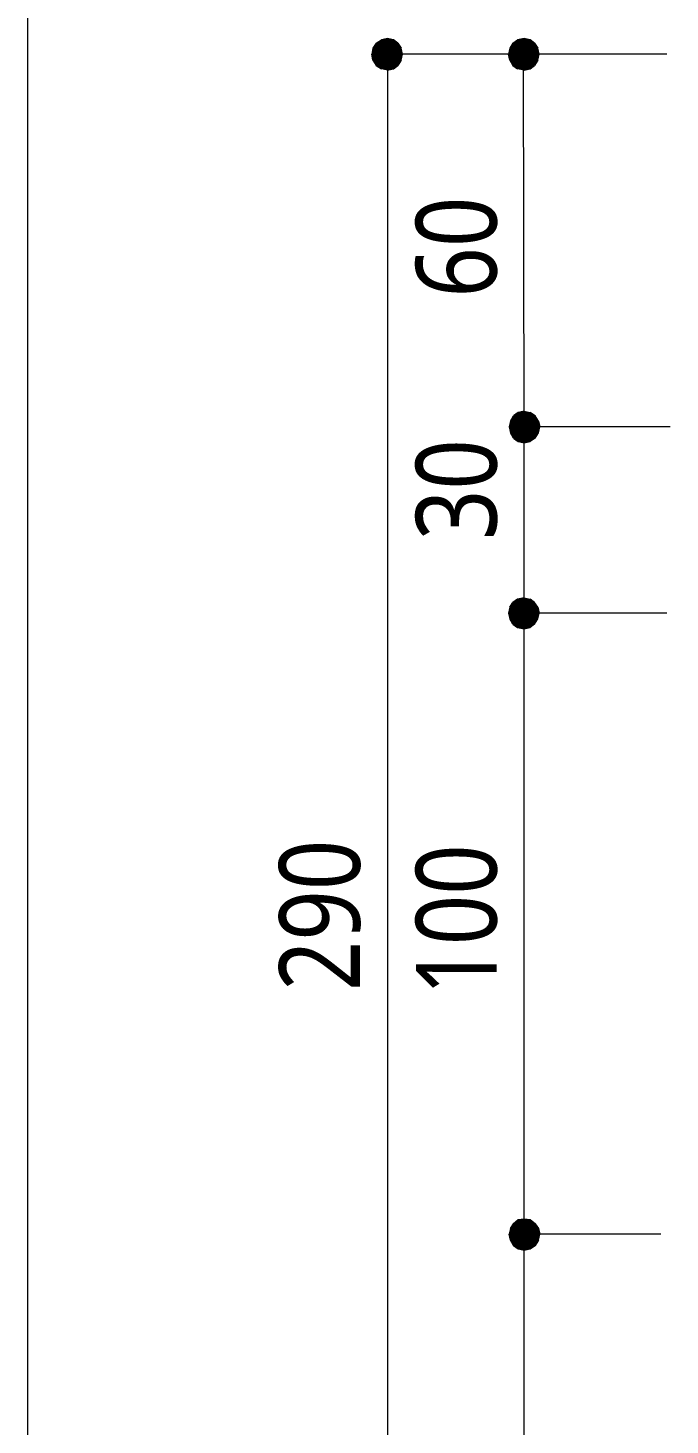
# Model space of a CAD drawing. Header units: millimetres. Extents: x 0 to 420, y 0 to 297.
# Drawn here: x 210.16 to 230.84, y 195.7 to 240.69 of the extents above; entities that cross this region are included whole.
import ezdxf
from ezdxf.enums import TextEntityAlignment as Align

# ---------------------------------------------------------------- set-up
doc = ezdxf.new("R2010")
doc.units = ezdxf.units.MM
doc.styles.add('kst32b', font='NotoSansJP-Variable.ttf')

msp = doc.modelspace()

# ---------------------------------------------------------------- hatches: boundary and pattern name
h = msp.add_hatch(color=7)
h.paths.add_polyline_path([(221.742, 240.347), (221.552, 240.305), (221.742, 239.839), (221.742, 240.347)])
h.paths.add_polyline_path([(221.552, 240.305), (221.742, 239.839), (221.382, 240.199), (221.552, 240.305)])
h.paths.add_polyline_path([(221.742, 239.839), (221.382, 240.199), (221.276, 240.03), (221.742, 239.839)])
for points in [[(221.933, 240.305), (221.742, 240.347), (221.742, 239.839), (221.933, 240.305)], [(226.335, 240.305), (226.145, 240.347), (226.145, 239.839), (226.335, 240.305)], [(225.954, 227.372), (226.145, 227.33), (226.145, 227.838), (225.954, 227.372)], [(225.933, 221.382), (226.145, 221.34), (226.145, 221.848), (225.933, 221.382)], [(226.335, 202.311), (226.145, 202.332), (226.145, 201.845), (226.335, 202.311)], [(225.954, 201.38), (226.145, 201.337), (226.145, 201.845), (225.954, 201.38)]]:
    msp.add_hatch(color=7).paths.add_polyline_path(points)
h = msp.add_hatch(color=7)
h.paths.add_polyline_path([(222.229, 239.839), (222.187, 240.03), (221.742, 239.839), (222.229, 239.839)])
h.paths.add_polyline_path([(222.187, 240.03), (221.742, 239.839), (222.081, 240.199), (222.187, 240.03)])
h.paths.add_polyline_path([(221.742, 239.839), (222.081, 240.199), (221.933, 240.305), (221.742, 239.839)])
h = msp.add_hatch(color=7)
h.paths.add_polyline_path([(226.145, 240.347), (225.933, 240.305), (226.145, 239.839), (226.145, 240.347)])
h.paths.add_polyline_path([(225.933, 240.305), (226.145, 239.839), (225.785, 240.199), (225.933, 240.305)])
h.paths.add_polyline_path([(226.145, 239.839), (225.785, 240.199), (225.679, 240.03), (226.145, 239.839)])
h = msp.add_hatch(color=7)
h.paths.add_polyline_path([(226.631, 239.839), (226.589, 240.03), (226.145, 239.839), (226.631, 239.839)])
h.paths.add_polyline_path([(226.589, 240.03), (226.145, 239.839), (226.483, 240.199), (226.589, 240.03)])
h.paths.add_polyline_path([(226.145, 239.839), (226.483, 240.199), (226.335, 240.305), (226.145, 239.839)])
h = msp.add_hatch(color=7)
h.paths.add_polyline_path([(221.276, 240.03), (221.234, 239.839), (221.742, 239.839), (221.276, 240.03)])
h.paths.add_polyline_path([(221.234, 239.839), (221.742, 239.839), (221.276, 239.649), (221.234, 239.839)])
h.paths.add_polyline_path([(221.742, 239.839), (221.276, 239.649), (221.382, 239.48), (221.742, 239.839)])
h = msp.add_hatch(color=7)
h.paths.add_polyline_path([(221.382, 239.48), (221.552, 239.374), (221.742, 239.839), (221.382, 239.48)])
h.paths.add_polyline_path([(221.552, 239.374), (221.742, 239.839), (221.742, 239.331), (221.552, 239.374)])
h.paths.add_polyline_path([(221.742, 239.839), (221.742, 239.331), (221.933, 239.374), (221.742, 239.839)])
h = msp.add_hatch(color=7)
h.paths.add_polyline_path([(221.933, 239.374), (222.081, 239.48), (221.742, 239.839), (221.933, 239.374)])
h.paths.add_polyline_path([(222.081, 239.48), (221.742, 239.839), (222.187, 239.649), (222.081, 239.48)])
h.paths.add_polyline_path([(221.742, 239.839), (222.187, 239.649), (222.229, 239.839), (221.742, 239.839)])
h = msp.add_hatch(color=7)
h.paths.add_polyline_path([(225.679, 240.03), (225.637, 239.839), (226.145, 239.839), (225.679, 240.03)])
h.paths.add_polyline_path([(225.637, 239.839), (226.145, 239.839), (225.679, 239.649), (225.637, 239.839)])
h.paths.add_polyline_path([(226.145, 239.839), (225.679, 239.649), (225.785, 239.48), (226.145, 239.839)])
h = msp.add_hatch(color=7)
h.paths.add_polyline_path([(225.785, 239.48), (225.933, 239.374), (226.145, 239.839), (225.785, 239.48)])
h.paths.add_polyline_path([(225.933, 239.374), (226.145, 239.839), (226.145, 239.331), (225.933, 239.374)])
h.paths.add_polyline_path([(226.145, 239.839), (226.145, 239.331), (226.335, 239.374), (226.145, 239.839)])
h = msp.add_hatch(color=7)
h.paths.add_polyline_path([(226.335, 239.374), (226.483, 239.48), (226.145, 239.839), (226.335, 239.374)])
h.paths.add_polyline_path([(226.483, 239.48), (226.145, 239.839), (226.589, 239.649), (226.483, 239.48)])
h.paths.add_polyline_path([(226.145, 239.839), (226.589, 239.649), (226.631, 239.839), (226.145, 239.839)])
h = msp.add_hatch(color=7)
h.paths.add_polyline_path([(225.954, 228.304), (225.806, 228.198), (226.145, 227.838), (225.954, 228.304)])
h.paths.add_polyline_path([(225.806, 228.198), (226.145, 227.838), (225.7, 228.029), (225.806, 228.198)])
h.paths.add_polyline_path([(226.145, 227.838), (225.7, 228.029), (225.658, 227.838), (226.145, 227.838)])
h = msp.add_hatch(color=7)
h.paths.add_polyline_path([(226.504, 228.198), (226.335, 228.304), (226.145, 227.838), (226.504, 228.198)])
h.paths.add_polyline_path([(226.335, 228.304), (226.145, 227.838), (226.145, 228.346), (226.335, 228.304)])
h.paths.add_polyline_path([(226.145, 227.838), (226.145, 228.346), (225.954, 228.304), (226.145, 227.838)])
h = msp.add_hatch(color=7)
h.paths.add_polyline_path([(226.61, 227.647), (226.653, 227.838), (226.145, 227.838), (226.61, 227.647)])
h.paths.add_polyline_path([(226.653, 227.838), (226.145, 227.838), (226.61, 228.029), (226.653, 227.838)])
h.paths.add_polyline_path([(226.145, 227.838), (226.61, 228.029), (226.504, 228.198), (226.145, 227.838)])
h = msp.add_hatch(color=7)
h.paths.add_polyline_path([(225.658, 227.838), (225.7, 227.647), (226.145, 227.838), (225.658, 227.838)])
h.paths.add_polyline_path([(225.7, 227.647), (226.145, 227.838), (225.806, 227.478), (225.7, 227.647)])
h.paths.add_polyline_path([(226.145, 227.838), (225.806, 227.478), (225.954, 227.372), (226.145, 227.838)])
h = msp.add_hatch(color=7)
h.paths.add_polyline_path([(226.145, 227.33), (226.335, 227.372), (226.145, 227.838), (226.145, 227.33)])
h.paths.add_polyline_path([(226.335, 227.372), (226.145, 227.838), (226.504, 227.478), (226.335, 227.372)])
h.paths.add_polyline_path([(226.145, 227.838), (226.504, 227.478), (226.61, 227.647), (226.145, 227.838)])
h = msp.add_hatch(color=7)
h.paths.add_polyline_path([(225.933, 222.292), (225.785, 222.187), (226.145, 221.848), (225.933, 222.292)])
h.paths.add_polyline_path([(225.785, 222.187), (226.145, 221.848), (225.679, 222.038), (225.785, 222.187)])
h.paths.add_polyline_path([(226.145, 221.848), (225.679, 222.038), (225.637, 221.848), (226.145, 221.848)])
h = msp.add_hatch(color=7)
h.paths.add_polyline_path([(226.483, 222.187), (226.335, 222.292), (226.145, 221.848), (226.483, 222.187)])
h.paths.add_polyline_path([(226.335, 222.292), (226.145, 221.848), (226.145, 222.335), (226.335, 222.292)])
h.paths.add_polyline_path([(226.145, 221.848), (226.145, 222.335), (225.933, 222.292), (226.145, 221.848)])
h = msp.add_hatch(color=7)
h.paths.add_polyline_path([(225.637, 221.848), (225.679, 221.657), (226.145, 221.848), (225.637, 221.848)])
h.paths.add_polyline_path([(225.679, 221.657), (226.145, 221.848), (225.785, 221.488), (225.679, 221.657)])
h.paths.add_polyline_path([(226.145, 221.848), (225.785, 221.488), (225.933, 221.382), (226.145, 221.848)])
h = msp.add_hatch(color=7)
h.paths.add_polyline_path([(226.589, 221.657), (226.631, 221.848), (226.145, 221.848), (226.589, 221.657)])
h.paths.add_polyline_path([(226.631, 221.848), (226.145, 221.848), (226.589, 222.038), (226.631, 221.848)])
h.paths.add_polyline_path([(226.145, 221.848), (226.589, 222.038), (226.483, 222.187), (226.145, 221.848)])
h = msp.add_hatch(color=7)
h.paths.add_polyline_path([(226.145, 221.34), (226.335, 221.382), (226.145, 221.848), (226.145, 221.34)])
h.paths.add_polyline_path([(226.335, 221.382), (226.145, 221.848), (226.483, 221.488), (226.335, 221.382)])
h.paths.add_polyline_path([(226.145, 221.848), (226.483, 221.488), (226.589, 221.657), (226.145, 221.848)])
h = msp.add_hatch(color=7)
h.paths.add_polyline_path([(225.954, 202.311), (225.806, 202.184), (226.145, 201.845), (225.954, 202.311)])
h.paths.add_polyline_path([(225.806, 202.184), (226.145, 201.845), (225.7, 202.036), (225.806, 202.184)])
h.paths.add_polyline_path([(226.145, 201.845), (225.7, 202.036), (225.658, 201.845), (226.145, 201.845)])
h = msp.add_hatch(color=7)
h.paths.add_polyline_path([(225.7, 202.036), (225.658, 201.845), (226.145, 201.845), (225.7, 202.036)])
h.paths.add_polyline_path([(225.658, 201.845), (226.145, 201.845), (225.7, 201.655), (225.658, 201.845)])
h.paths.add_polyline_path([(226.145, 201.845), (225.7, 201.655), (225.806, 201.486), (226.145, 201.845)])
h = msp.add_hatch(color=7)
h.paths.add_polyline_path([(226.145, 202.332), (225.954, 202.311), (226.145, 201.845), (226.145, 202.332)])
h.paths.add_polyline_path([(225.954, 202.311), (226.145, 201.845), (225.806, 202.184), (225.954, 202.311)])
h.paths.add_polyline_path([(226.145, 201.845), (225.806, 202.184), (225.7, 202.036), (226.145, 201.845)])
h = msp.add_hatch(color=7)
h.paths.add_polyline_path([(226.504, 202.184), (226.335, 202.311), (226.145, 201.845), (226.504, 202.184)])
h.paths.add_polyline_path([(226.335, 202.311), (226.145, 201.845), (226.145, 202.332), (226.335, 202.311)])
h.paths.add_polyline_path([(226.145, 201.845), (226.145, 202.332), (225.954, 202.311), (226.145, 201.845)])
h = msp.add_hatch(color=7)
h.paths.add_polyline_path([(226.653, 201.845), (226.61, 202.036), (226.145, 201.845), (226.653, 201.845)])
h.paths.add_polyline_path([(226.61, 202.036), (226.145, 201.845), (226.504, 202.184), (226.61, 202.036)])
h.paths.add_polyline_path([(226.145, 201.845), (226.504, 202.184), (226.335, 202.311), (226.145, 201.845)])
h = msp.add_hatch(color=7)
h.paths.add_polyline_path([(226.61, 201.655), (226.653, 201.845), (226.145, 201.845), (226.61, 201.655)])
h.paths.add_polyline_path([(226.653, 201.845), (226.145, 201.845), (226.61, 202.036), (226.653, 201.845)])
h.paths.add_polyline_path([(226.145, 201.845), (226.61, 202.036), (226.504, 202.184), (226.145, 201.845)])
h = msp.add_hatch(color=7)
h.paths.add_polyline_path([(225.658, 201.845), (225.7, 201.655), (226.145, 201.845), (225.658, 201.845)])
h.paths.add_polyline_path([(225.7, 201.655), (226.145, 201.845), (225.806, 201.486), (225.7, 201.655)])
h.paths.add_polyline_path([(226.145, 201.845), (225.806, 201.486), (225.954, 201.38), (226.145, 201.845)])
h = msp.add_hatch(color=7)
h.paths.add_polyline_path([(225.806, 201.486), (225.954, 201.38), (226.145, 201.845), (225.806, 201.486)])
h.paths.add_polyline_path([(225.954, 201.38), (226.145, 201.845), (226.145, 201.337), (225.954, 201.38)])
h.paths.add_polyline_path([(226.145, 201.845), (226.145, 201.337), (226.335, 201.38), (226.145, 201.845)])
h = msp.add_hatch(color=7)
h.paths.add_polyline_path([(226.145, 201.337), (226.335, 201.38), (226.145, 201.845), (226.145, 201.337)])
h.paths.add_polyline_path([(226.335, 201.38), (226.145, 201.845), (226.504, 201.486), (226.335, 201.38)])
h.paths.add_polyline_path([(226.145, 201.845), (226.504, 201.486), (226.61, 201.655), (226.145, 201.845)])
h = msp.add_hatch(color=7)
h.paths.add_polyline_path([(226.335, 201.38), (226.504, 201.486), (226.145, 201.845), (226.335, 201.38)])
h.paths.add_polyline_path([(226.504, 201.486), (226.145, 201.845), (226.61, 201.655), (226.504, 201.486)])
h.paths.add_polyline_path([(226.145, 201.845), (226.61, 201.655), (226.653, 201.845), (226.145, 201.845)])

# ---------------------------------------------------------------- linework, layer by layer
at = {"lineweight": 13}
for points in [[(210.164, 45.995), (210.164, 285.983)], [(221.742, 239.839), (221.742, 181.843)], [(230.738, 239.839), (221.742, 239.839)], [(226.145, 181.843), (226.145, 227.838), (226.124, 239.839)], [(230.844, 227.838), (226.124, 227.838)], [(230.526, 227.838), (226.124, 227.838)], [(230.738, 221.848), (226.145, 221.848)], [(230.547, 201.845), (226.145, 201.845)]]:
    msp.add_lwpolyline(points, dxfattribs=at)
at = {"lineweight": 0}
for points in [[(221.552, 240.305), (221.742, 239.839), (221.382, 240.199)], [(221.742, 240.347), (221.552, 240.305), (221.742, 239.839)], [(221.933, 240.305), (221.742, 240.347), (221.742, 239.839)], [(221.742, 239.839), (222.081, 240.199), (221.933, 240.305)], [(225.933, 240.305), (226.145, 239.839), (225.785, 240.199)], [(226.145, 240.347), (225.933, 240.305), (226.145, 239.839)], [(226.335, 240.305), (226.145, 240.347), (226.145, 239.839)], [(226.145, 239.839), (226.483, 240.199), (226.335, 240.305)], [(221.276, 240.03), (221.234, 239.839), (221.742, 239.839)], [(221.234, 239.839), (221.742, 239.839), (221.276, 239.649)], [(221.742, 239.839), (221.382, 240.199), (221.276, 240.03)], [(221.742, 239.839), (221.276, 239.649), (221.382, 239.48)], [(221.382, 239.48), (221.552, 239.374), (221.742, 239.839)], [(221.552, 239.374), (221.742, 239.839), (221.742, 239.331)], [(222.187, 240.03), (221.742, 239.839), (222.081, 240.199)], [(222.229, 239.839), (222.187, 240.03), (221.742, 239.839)], [(221.742, 239.839), (221.742, 239.331), (221.933, 239.374)], [(221.933, 239.374), (222.081, 239.48), (221.742, 239.839)], [(222.081, 239.48), (221.742, 239.839), (222.187, 239.649)], [(221.742, 239.839), (222.187, 239.649), (222.229, 239.839)], [(225.679, 240.03), (225.637, 239.839), (226.145, 239.839)], [(225.637, 239.839), (226.145, 239.839), (225.679, 239.649)], [(226.145, 239.839), (225.785, 240.199), (225.679, 240.03)], [(226.145, 239.839), (225.679, 239.649), (225.785, 239.48)], [(225.785, 239.48), (225.933, 239.374), (226.145, 239.839)], [(225.933, 239.374), (226.145, 239.839), (226.145, 239.331)], [(226.589, 240.03), (226.145, 239.839), (226.483, 240.199)], [(226.631, 239.839), (226.589, 240.03), (226.145, 239.839)], [(226.145, 239.839), (226.145, 239.331), (226.335, 239.374)], [(226.335, 239.374), (226.483, 239.48), (226.145, 239.839)], [(226.483, 239.48), (226.145, 239.839), (226.589, 239.649)], [(226.145, 239.839), (226.589, 239.649), (226.631, 239.839)], [(225.806, 228.198), (226.145, 227.838), (225.7, 228.029)], [(225.954, 228.304), (225.806, 228.198), (226.145, 227.838)], [(226.145, 227.838), (226.145, 228.346), (225.954, 228.304)], [(226.335, 228.304), (226.145, 227.838), (226.145, 228.346)], [(226.504, 228.198), (226.335, 228.304), (226.145, 227.838)], [(226.145, 227.838), (226.61, 228.029), (226.504, 228.198)], [(226.145, 227.838), (225.7, 228.029), (225.658, 227.838)], [(225.658, 227.838), (225.7, 227.647), (226.145, 227.838)], [(225.7, 227.647), (226.145, 227.838), (225.806, 227.478)], [(226.145, 227.838), (225.806, 227.478), (225.954, 227.372)], [(225.954, 227.372), (226.145, 227.33), (226.145, 227.838)], [(226.653, 227.838), (226.145, 227.838), (226.61, 228.029)], [(226.145, 227.33), (226.335, 227.372), (226.145, 227.838)], [(226.335, 227.372), (226.145, 227.838), (226.504, 227.478)], [(226.145, 227.838), (226.504, 227.478), (226.61, 227.647)], [(226.61, 227.647), (226.653, 227.838), (226.145, 227.838)], [(225.933, 222.292), (225.785, 222.187), (226.145, 221.848)], [(226.145, 221.848), (226.145, 222.335), (225.933, 222.292)], [(226.335, 222.292), (226.145, 221.848), (226.145, 222.335)], [(226.483, 222.187), (226.335, 222.292), (226.145, 221.848)], [(226.145, 221.848), (225.679, 222.038), (225.637, 221.848)], [(225.637, 221.848), (225.679, 221.657), (226.145, 221.848)], [(225.785, 222.187), (226.145, 221.848), (225.679, 222.038)], [(225.679, 221.657), (226.145, 221.848), (225.785, 221.488)], [(226.145, 221.848), (225.785, 221.488), (225.933, 221.382)], [(225.933, 221.382), (226.145, 221.34), (226.145, 221.848)], [(226.145, 221.848), (226.589, 222.038), (226.483, 222.187)], [(226.631, 221.848), (226.145, 221.848), (226.589, 222.038)], [(226.145, 221.34), (226.335, 221.382), (226.145, 221.848)], [(226.335, 221.382), (226.145, 221.848), (226.483, 221.488)], [(226.145, 221.848), (226.483, 221.488), (226.589, 221.657)], [(226.589, 221.657), (226.631, 221.848), (226.145, 221.848)], [(226.145, 201.845), (225.7, 202.036), (225.658, 201.845)], [(225.7, 202.036), (225.658, 201.845), (226.145, 201.845)], [(225.806, 202.184), (226.145, 201.845), (225.7, 202.036)], [(226.145, 201.845), (225.806, 202.184), (225.7, 202.036)], [(225.954, 202.311), (225.806, 202.184), (226.145, 201.845)], [(225.954, 202.311), (226.145, 201.845), (225.806, 202.184)], [(226.145, 201.845), (226.145, 202.332), (225.954, 202.311)], [(226.145, 202.332), (225.954, 202.311), (226.145, 201.845)], [(226.335, 202.311), (226.145, 201.845), (226.145, 202.332)], [(226.335, 202.311), (226.145, 202.332), (226.145, 201.845)], [(226.504, 202.184), (226.335, 202.311), (226.145, 201.845)], [(226.145, 201.845), (226.504, 202.184), (226.335, 202.311)], [(226.145, 201.845), (226.61, 202.036), (226.504, 202.184)], [(226.61, 202.036), (226.145, 201.845), (226.504, 202.184)], [(226.653, 201.845), (226.145, 201.845), (226.61, 202.036)], [(226.653, 201.845), (226.61, 202.036), (226.145, 201.845)], [(225.658, 201.845), (225.7, 201.655), (226.145, 201.845)], [(225.658, 201.845), (226.145, 201.845), (225.7, 201.655)], [(225.7, 201.655), (226.145, 201.845), (225.806, 201.486)], [(226.145, 201.845), (225.7, 201.655), (225.806, 201.486)], [(226.145, 201.845), (225.806, 201.486), (225.954, 201.38)], [(225.806, 201.486), (225.954, 201.38), (226.145, 201.845)], [(225.954, 201.38), (226.145, 201.337), (226.145, 201.845)], [(225.954, 201.38), (226.145, 201.845), (226.145, 201.337)], [(226.145, 201.337), (226.335, 201.38), (226.145, 201.845)], [(226.335, 201.38), (226.145, 201.845), (226.504, 201.486)], [(226.145, 201.845), (226.504, 201.486), (226.61, 201.655)], [(226.61, 201.655), (226.653, 201.845), (226.145, 201.845)], [(226.145, 201.845), (226.145, 201.337), (226.335, 201.38)], [(226.335, 201.38), (226.504, 201.486), (226.145, 201.845)], [(226.504, 201.486), (226.145, 201.845), (226.61, 201.655)], [(226.145, 201.845), (226.61, 201.655), (226.653, 201.845)]]:
    msp.add_lwpolyline(points, close=True, dxfattribs=at)

# ---------------------------------------------------------------- texts
at = {"style": 'kst32b'}
for s, p, p2 in [('60', (225.256, 232.008), (225.256, 235.256)), ('30', (225.256, 224.197), (225.256, 227.446)), ('290', (220.853, 209.677), (220.853, 214.55)), ('100', (225.256, 209.529), (225.256, 214.402))]:
    msp.add_text(s, height=2.5989, dxfattribs=at).set_placement(p, p2, align=Align.FIT)

doc.saveas('drawing.dxf')
